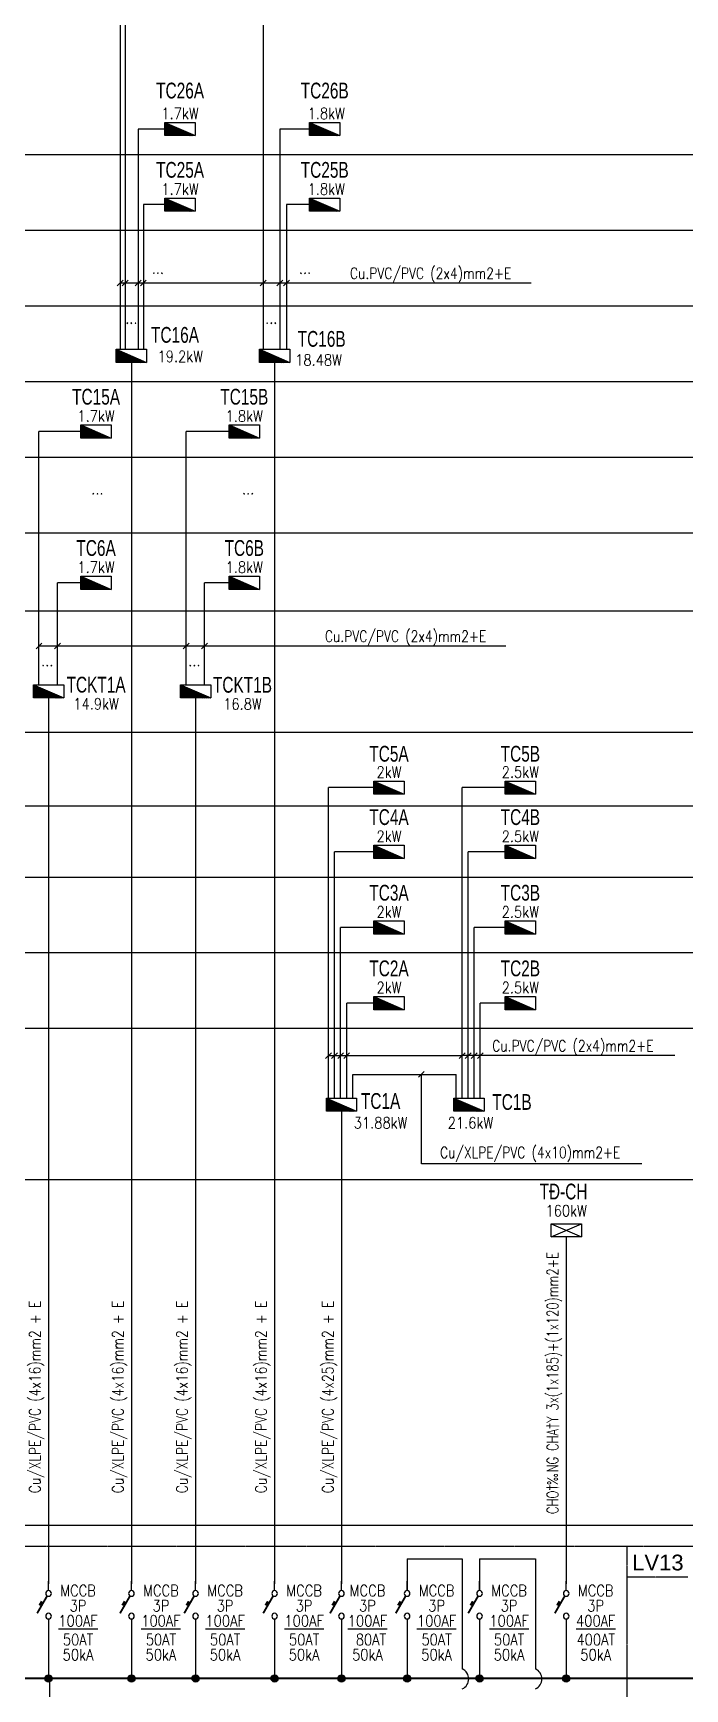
# Model space of a CAD drawing. Extents: x -5343388 to 7033982, y -486386 to 188356.
# Drawn here: x 763384 to 777860, y 121207 to 157987 of the extents above; entities that cross this region are included whole.
import ezdxf
from ezdxf.enums import TextEntityAlignment as Align

# ---------------------------------------------------------------- set-up
doc = ezdxf.new("R2010")
doc.units = 0
doc.header["$MEASUREMENT"] = 0
doc.linetypes.add('CENTER', pattern=[2, 1.25, -0.25, 0.25, -0.25])
for name, color, linetype in [('0-----E-equip', 2, 'Continuous'), ('0-----E-line', 4, 'Continuous'), ('0-----E-text', 3, 'Continuous'), ('TBD', 2, 'Continuous')]:
    doc.layers.add(name, color=color, linetype=linetype)
doc.layers.add('0---DT---TEXT', color=3, linetype='Continuous', lineweight=18)
doc.styles.add('ROMANS', font='romans.shx', dxfattribs={"width": 0.8, "height": 250, "bigfont": 'vns.shx'})
doc.styles.add('ROMANS1', font='ROMANS1.shx')
doc.styles.add('STYLE3', font='')
doc.styles.get('STYLE3').set_extended_font_data('.VnArialH')
doc.linetypes.add('ZIGZAG', pattern='A,0.0001,-0.2,[131,ltypeshp.shx,S=0.2,R=0,X=-0.2,Y=0],-0.4,[131,ltypeshp.shx,S=0.2,R=180,X=0.2,Y=0],-0.2', length=0.8001)

# ---------------------------------------------------------------- blocks, each defined once
blk = doc.blocks.new('di2')
at = {"layer": 'TBD'}
for p, q in [((0, 1000), (0, 1250)), ((0, 250), (0, 0))]:
    blk.add_line(p, q, dxfattribs=at)
for points, const_width in [([(-37, 390), (-302, 850)], 50), ([(-177, 533), (-239, 641)], 60)]:
    blk.add_lwpolyline(points, dxfattribs=dict(at, const_width=const_width))
for centre in [(0, 925), (0, 325)]:
    blk.add_circle(centre, 75, dxfattribs=at)
blk = doc.blocks.new('*X81')
at = {"color": 0}
for p, q in [((30675, 38842), (30681, 38848)), ((30675, 38816), (30699, 38840)), ((30675, 38789), (30717, 38831)), ((30675, 38763), (30736, 38823)), ((30675, 38736), (30754, 38815)), ((30675, 38710), (30773, 38807)), ((30675, 38683), (30791, 38799)), ((30675, 38656), (30810, 38791)), ((30675, 38630), (30828, 38783)), ((30675, 38603), (30847, 38775)), ((30675, 38577), (30865, 38767)), ((30675, 38550), (30883, 38759)), ((30675, 38524), (30902, 38751)), ((30678, 38500), (30920, 38743)), ((30704, 38500), (30939, 38735)), ((30731, 38500), (30957, 38727)), ((30757, 38500), (30976, 38718)), ((30784, 38500), (30994, 38710)), ((30810, 38500), (31013, 38702)), ((30837, 38500), (31031, 38694)), ((30863, 38500), (31049, 38686)), ((30890, 38500), (31068, 38678)), ((30916, 38500), (31086, 38670)), ((30943, 38500), (31105, 38662)), ((30969, 38500), (31123, 38654)), ((30996, 38500), (31142, 38646)), ((31022, 38500), (31160, 38638)), ((31049, 38500), (31179, 38630)), ((31075, 38500), (31197, 38622)), ((31102, 38500), (31215, 38614)), ((31128, 38500), (31234, 38605)), ((31155, 38500), (31252, 38597)), ((31181, 38500), (31271, 38589)), ((31208, 38500), (31289, 38581)), ((31234, 38500), (31308, 38573)), ((31261, 38500), (31326, 38565)), ((31288, 38500), (31345, 38557)), ((31314, 38500), (31363, 38549)), ((31341, 38500), (31381, 38541)), ((31367, 38500), (31400, 38533)), ((31394, 38500), (31418, 38525)), ((31420, 38500), (31437, 38517)), ((31447, 38500), (31455, 38509)), ((31473, 38500), (31474, 38501))]:
    blk.add_line(p, q, dxfattribs=at)
blk = doc.blocks.new('p2')
at = {"layer": 'TBD'}
for p, q in [((-400, 350), (400, 350)), ((-400, 350), (400, 0)), ((-400, 0), (-400, 350)), ((400, 0), (-400, 0)), ((400, 350), (400, 0))]:
    blk.add_line(p, q, dxfattribs=at)
blk.add_blockref('*X81', (-31075, -38500), dxfattribs=at)
blk = doc.blocks.new('p5')
at = {"layer": 'TBD'}
for p, q in [((-400, 175), (400, -175)), ((-400, 175), (400, 175)), ((-400, -175), (400, 175)), ((-400, -175), (-400, 175)), ((400, 175), (400, -175)), ((400, -175), (-400, -175))]:
    blk.add_line(p, q, dxfattribs=at)

msp = doc.modelspace()

# ---------------------------------------------------------------- hatches: boundary and pattern name
at = {"layer": '0-----E-line', "linetype": 'Continuous'}
h = msp.add_hatch(color=256, dxfattribs=at)
edge = h.paths.add_edge_path()
edge.add_arc((763726.65424, 121439.35937), 80.90172, 0, 360)
h = msp.add_hatch(color=256, dxfattribs=at)
edge = h.paths.add_edge_path()
edge.add_arc((765567.82589, 121439.35937), 80.90172, 0, 360)
h = msp.add_hatch(color=256, dxfattribs=at)
edge = h.paths.add_edge_path()
edge.add_arc((766992.90652, 121439.35937), 80.90172, 0, 360)
h = msp.add_hatch(color=256, dxfattribs=at)
edge = h.paths.add_edge_path()
edge.add_arc((768747.65665, 121439.35937), 80.90172, 0, 360)
h = msp.add_hatch(color=256, dxfattribs=at)
edge = h.paths.add_edge_path()
edge.add_arc((770232.49272, 121439.35937), 80.90172, 0, 360)
h = msp.add_hatch(color=256, dxfattribs=at)
edge = h.paths.add_edge_path()
edge.add_arc((771691.19965, 121439.35937), 80.90172, 0, 360)
h = msp.add_hatch(color=256, dxfattribs=at)
edge = h.paths.add_edge_path()
edge.add_arc((773300.72415, 121439.35937), 80.90172, 0, 360)
h = msp.add_hatch(color=256, dxfattribs=at)
edge = h.paths.add_edge_path()
edge.add_arc((775224.62818, 121439.35937), 80.90172, 0, 360)

# ---------------------------------------------------------------- linework, layer by layer
for p, q in [((710091.86551, 155289.42232), (801114.749, 155289.42232)), ((710091.86551, 153609.42232), (801114.749, 153609.42232)), ((710091.86551, 151929.42232), (801114.749, 151929.42232)), ((710091.86551, 150249.42232), (801114.749, 150249.42232)), ((710091.86551, 148569.42232), (801114.749, 148569.42232)), ((710091.86551, 146889.42232), (801114.749, 146889.42232)), ((710091.86551, 145151.57107), (801114.749, 145151.57107)), ((710091.86551, 142460.23625), (801114.749, 142460.23625)), ((710091.86551, 140818.91008), (801114.749, 140818.91008)), ((710091.86551, 139241.06127), (801114.749, 139241.06127)), ((710091.86551, 137561.06127), (801114.749, 137561.06127)), ((710091.86551, 135881.06127), (801114.749, 135881.06127)), ((710091.86551, 132521.06127), (801114.749, 132521.06127))]:
    msp.add_line(p, q)
at = {"color": 1, "linetype": 'CENTER', "ltscale": 10}
for p, q in [((718172.12655, 124376.4982), (800518.37009, 124376.4982)), ((776568.52572, 124376.4982), (776568.52572, 120863.26038)), ((777923.79407, 123684.99573), (776568.52572, 123684.99573))]:
    msp.add_line(p, q, dxfattribs=at)
at = {"color": 7, "linetype": 'ZIGZAG', "ltscale": 5}
msp.add_lwpolyline([(709718.74337, 124847.0789), (800883.96508, 124847.0789), (800883.96508, 98316.15715), (709718.74337, 98316.15715)], close=True, dxfattribs=at)
at = {"layer": '0-----E-line', "linetype": 'Continuous'}
for p, q in [((765315.33274, 162041.79817), (765315.33274, 150963.42232)), ((768495.1635, 162041.79817), (768495.1635, 150963.42232)), ((765430.59014, 160109.79817), (765429.55484, 150963.42232)), ((766312.56533, 155856.42232), (765718.11933, 155856.42232)), ((765718.11933, 155856.42232), (765718.11933, 150963.42232)), ((769524.93065, 155856.42232), (768862.20095, 155856.42232)), ((768862.20095, 155856.42232), (768862.20095, 150963.42232)), ((766312.56533, 154176.42232), (765832.34143, 154176.42232)), ((765832.34143, 154176.42232), (765832.34143, 150963.42232)), ((769524.93065, 154176.42232), (769012.1722, 154176.42232)), ((769012.1722, 154176.42232), (769012.1722, 150963.42232)), ((765567.82589, 150669.42232), (765567.82589, 123539.35937)), ((768747.65665, 150669.42232), (768747.65665, 123539.35937)), ((764446.42541, 149136.42232), (763513.51372, 149136.42232)), ((763513.51372, 143511.52297), (763513.51372, 149136.42232)), ((767738.24181, 149136.42232), (766781.52438, 149136.42232)), ((766781.52438, 143511.52297), (766781.52438, 149136.42232)), ((767738.24181, 149136.42232), (766992.90652, 149136.42232)), ((764446.42541, 145776.42232), (763924.04877, 145776.42232)), ((763924.04877, 143511.52297), (763924.04877, 145776.42232)), ((767738.24181, 145776.42232), (767192.05943, 145776.42232)), ((767192.05943, 143511.52297), (767192.05943, 145776.42232)), ((763726.65424, 143217.52297), (763726.65424, 123539.35937)), ((766992.90652, 143217.52297), (766992.90652, 123539.35937)), ((770952.26388, 141226.42058), (769945.33968, 141226.42058)), ((769945.33968, 134330.92605), (769945.33968, 141226.42058)), ((773870.21833, 141226.42058), (772913.14283, 141226.42058)), ((772913.14283, 134330.92605), (772913.14283, 141226.42058)), ((770952.26388, 139798.90867), (770079.77398, 139798.90867)), ((770079.77398, 134330.92605), (770079.77398, 139798.90867)), ((773870.21833, 139798.90867), (773047.57712, 139798.90867)), ((773047.57712, 134330.92605), (773047.57712, 139798.90867)), ((770952.26388, 138118.90867), (770214.20827, 138118.90867)), ((770214.20827, 134330.92605), (770214.20827, 138118.90867)), ((773870.21833, 138118.90867), (773182.01141, 138118.90867)), ((773182.01141, 134330.92605), (773182.01141, 138118.90867)), ((770952.26388, 136438.90867), (770348.64256, 136438.90867)), ((770348.64256, 134330.92605), (770348.64256, 136438.90867)), ((773870.21833, 136438.90867), (773316.44571, 136438.90867)), ((773316.44571, 134330.92605), (773316.44571, 136438.90867)), ((770483.07685, 134330.92605), (770483.07685, 134857.65291)), ((770483.07685, 134857.65291), (772778.70853, 134857.65291)), ((772778.70853, 134330.92605), (772778.70853, 134857.65291)), ((770232.49272, 134036.92605), (770232.49272, 123539.35937)), ((775224.62818, 131245.55477), (775224.62818, 123539.35937)), ((771691.19965, 124093.9775), (771691.19965, 123390.05343)), ((771691.19965, 124093.9775), (772916.92944, 124093.9775)), ((772916.92944, 124093.9775), (772916.92944, 121650.08518)), ((773300.72415, 124093.9775), (773300.72415, 123390.05343)), ((773300.72415, 124093.9775), (774542.35649, 124093.9775)), ((774542.35649, 124093.9775), (774542.35649, 121650.08518)), ((763726.65424, 122699.35937), (763726.65424, 121439.35937)), ((765567.82589, 122699.35937), (765567.82589, 121439.35937)), ((766992.90652, 122699.35937), (766992.90652, 121439.35937)), ((768747.65665, 122699.35937), (768747.65665, 121439.35937)), ((770232.49272, 122699.35937), (770232.49272, 121439.35937)), ((771691.19965, 122699.35937), (771691.19965, 121439.35937)), ((773300.72415, 122699.35937), (773300.72415, 121439.35937)), ((775224.62818, 122699.35937), (775224.62818, 121439.35937)), ((763755.61639, 114758.2705), (763755.61639, 121439.35937))]:
    msp.add_line(p, q, dxfattribs=at)
at = {"layer": '0-----E-line', "linetype": 'Continuous', "const_width": 42.46667}
msp.add_lwpolyline([(800026.0165, 121439.35937), (800026.0165, 121439.35937), (745131.42937, 121439.35937)], dxfattribs=at)
at = {"layer": '0-----E-line', "linetype": 'Continuous'}
for centre in [(763726.65424, 121439.35937), (765567.82589, 121439.35937), (766992.90652, 121439.35937), (768747.65665, 121439.35937), (770232.49272, 121439.35937), (771691.19965, 121439.35937), (773300.72415, 121439.35937), (775224.62818, 121439.35937)]:
    msp.add_circle(centre, 80.90172, dxfattribs=at)
for centre in [(772813.97506, 121428.49653), (774439.40211, 121428.49653)]:
    msp.add_arc(centre, 244.33816, 294.920495351, 65.079504649, dxfattribs=at)
at = {"layer": '0-----E-text', "color": 3}
for p, q in [((774445.1708, 152433.93953), (765315.33274, 152433.93953)), ((773881.44722, 144371.82674), (763513.51372, 144371.82674)), ((769945.33968, 135274.83729), (772913.14283, 135274.83729)), ((777638.91846, 135274.83729), (772913.14283, 135274.83729)), ((772007.75414, 132867.45026), (772007.75414, 134857.65291)), ((776901.61473, 132867.45026), (772007.75414, 132867.45026))]:
    msp.add_line(p, q, dxfattribs=at)
at = {"layer": '0---DT---TEXT'}
for p, q in [((765380.40006, 152497.1647), (765250.26541, 152370.71436)), ((765494.62216, 152497.1647), (765364.48751, 152370.71436)), ((765783.18666, 152497.1647), (765653.052, 152370.71436)), ((765897.40876, 152497.1647), (765767.2741, 152370.71436)), ((768560.23083, 152497.1647), (768430.09618, 152370.71436)), ((768927.26828, 152497.1647), (768797.13362, 152370.71436)), ((769077.23952, 152497.1647), (768947.10487, 152370.71436)), ((763578.58105, 144435.05192), (763448.44639, 144308.60157)), ((763989.1161, 144435.05192), (763858.98144, 144308.60157)), ((766846.5917, 144435.05192), (766716.45705, 144308.60157)), ((767257.12675, 144435.05192), (767126.9921, 144308.60157)), ((770010.40701, 135338.06246), (769880.27236, 135211.61212)), ((770144.8413, 135338.06246), (770014.70665, 135211.61212)), ((770279.2756, 135338.06246), (770149.14094, 135211.61212)), ((770413.70989, 135338.06246), (770283.57523, 135211.61212)), ((772978.21015, 135338.06246), (772848.0755, 135211.61212)), ((773112.64445, 135338.06246), (772982.50979, 135211.61212)), ((773247.07874, 135338.06246), (773116.94408, 135211.61212)), ((773381.51303, 135338.06246), (773251.37838, 135211.61212)), ((772072.82147, 134920.87808), (771942.68682, 134794.42774))]:
    msp.add_line(p, q, dxfattribs=at)

# ---------------------------------------------------------------- block references
at = {"layer": '0-----E-equip', "xscale": 0.840000000083819, "yscale": 0.840000000083819, "zscale": 0.840000000083819}
for name, p in [('p2', (766648.56533, 155709.42232)), ('p2', (769860.93065, 155709.42232)), ('p2', (766648.56533, 154029.42232)), ('p2', (769860.93065, 154029.42232)), ('p2', (765567.82589, 150669.42232)), ('p2', (768747.65665, 150669.42232)), ('p2', (764782.42541, 148989.42232)), ('p2', (768074.24181, 148989.42232)), ('p2', (764782.42541, 145629.42232)), ('p2', (768074.24181, 145629.42232)), ('p2', (763726.65424, 143217.52297)), ('p2', (766992.90652, 143217.52297)), ('p2', (771288.26388, 141079.42058)), ('p2', (774206.21833, 141079.42058)), ('p2', (771288.26388, 139651.90867)), ('p2', (774206.21833, 139651.90867)), ('p2', (771288.26388, 137971.90867)), ('p2', (774206.21833, 137971.90867)), ('p2', (771288.26388, 136291.90867)), ('p2', (774206.21833, 136291.90867)), ('p2', (770232.49272, 134036.92605)), ('p2', (773063.26764, 134036.92605)), ('p5', (775224.62818, 131392.55477))]:
    msp.add_blockref(name, p, dxfattribs=at)
at = {"layer": '0-----E-equip', "xscale": -0.840000000083819, "yscale": 0.8399999998509884, "zscale": 0.84, "rotation": 180}
for p in [(763726.65424, 123600.05343), (765567.82589, 123600.05343), (766992.90652, 123600.05343), (768747.65665, 123600.05343), (770232.49272, 123600.05343), (771691.19965, 123600.05343), (773300.72415, 123600.05343), (775224.62818, 123600.05343)]:
    msp.add_blockref('di2', p, dxfattribs=at)

# ---------------------------------------------------------------- texts
at = {"layer": '0-----E-text', "color": 6, "style": 'STYLE3', "width": 0.7}
for s, p in [('tC26A', (766648.56533, 156535.86872)), ('tC26B', (769860.93065, 156535.86872)), ('tC25A', (766648.56533, 154774.28351)), ('tC25B', (769860.93065, 154774.28351)), ('tC16A', (766535.79401, 151108.7772)), ('tC16B', (769792.87662, 151019.74856)), ('tC15A', (764782.42541, 149734.28351)), ('tC15B', (768074.24181, 149734.28351)), ('tC6A', (764782.42541, 146374.28351)), ('tC6B', (768074.24181, 146374.28351)), ('tCKT1A', (764782.42541, 143338.26653)), ('tCKT1B', (768033.91848, 143335.69117)), ('tC5A', (771288.26388, 141803.65172)), ('tC5B', (774206.21833, 141803.65172)), ('tC4A', (771288.26388, 140396.76986)), ('tC4B', (774206.21833, 140396.76986)), ('tC3A', (771288.26388, 138716.76986)), ('tC3B', (774206.21833, 138716.76986)), ('tC2A', (771288.26388, 137036.76986)), ('tC2B', (774206.21833, 137036.76986)), ('tC1A', (771102.16035, 134091.27404)), ('tC1B', (774020.1148, 134068.99518)), ('t®-ch', (775163.6502, 132079.80552))]:
    msp.add_text(s, height=350, dxfattribs=at).set_placement(p, align=Align.CENTER)
at = {"layer": '0-----E-text', "style": 'ROMANS', "width": 0.85}
for s, p in [('1.7kW', (766648.56533, 156202.28351)), ('1.8kW', (769895.64545, 156202.28351)), ('1.7kW', (766648.56533, 154522.28351)), ('1.8kW', (769895.64545, 154522.28351)), ('19.2kW', (766652.55525, 150805.85948)), ('18.48W', (769723.49694, 150725.10804)), ('1.7kW', (764782.42541, 149482.28351)), ('1.8kW', (768074.24181, 149482.28351)), ('1.7kW', (764782.42541, 146122.28351)), ('1.8kW', (768074.24181, 146122.28351)), ('14.9kW', (764782.42541, 143086.26653)), ('16.8W', (768033.91848, 143083.69117)), ('2kW', (771288.26388, 141572.28177)), ('2.5kW', (774206.21833, 141572.28177)), ('2kW', (771288.26388, 140144.76986)), ('2.5kW', (774206.21833, 140144.76986)), ('2kW', (771288.26388, 138464.76986)), ('2.5kW', (774206.21833, 138464.76986)), ('2kW', (771288.26388, 136784.76986)), ('2.5kW', (774206.21833, 136784.76986)), ('31.88kW', (771102.16035, 133780.76471)), ('21.6kW', (773098.79593, 133779.51992)), ('160kW', (775224.62818, 131827.80552)), ('MCCB', (764381.84925, 123390.00548)), ('MCCB', (766223.0209, 123390.00548)), ('MCCB', (767648.10154, 123390.00548)), ('MCCB', (769402.85167, 123390.00548)), ('MCCB', (770810.64881, 123390.00548)), ('MCCB', (772346.39466, 123390.00548)), ('MCCB', (773955.91916, 123390.00548)), ('MCCB', (775879.8232, 123390.00548)), ('3P', (764381.84925, 123054.00548)), ('3P', (766223.0209, 123054.00548)), ('3P', (767648.10154, 123054.00548)), ('3P', (769402.85167, 123054.00548)), ('3P', (770810.64881, 123054.00548)), ('3P', (772346.39466, 123054.00548)), ('3P', (773955.91916, 123054.00548)), ('3P', (775879.8232, 123054.00548)), ('%%U100AF', (764381.84925, 122718.00548)), ('%%U100AF', (766223.0209, 122718.00548)), ('%%U100AF', (767648.10154, 122718.00548)), ('%%U100AF', (769402.85167, 122718.00548)), ('%%U100AF', (770810.64881, 122718.00548)), ('%%U100AF', (772346.39466, 122718.00548)), ('%%U100AF', (773955.91916, 122718.00548)), ('%%U400AF', (775879.8232, 122718.00548)), ('50AT', (764381.84925, 122302.00548)), ('50AT', (766223.0209, 122302.00548)), ('50AT', (767648.10154, 122302.00548)), ('50AT', (769402.85167, 122302.00548)), ('80AT', (770887.68773, 122302.00548)), ('50AT', (772346.39466, 122302.00548)), ('50AT', (773955.91916, 122302.00548)), ('400AT', (775879.8232, 122302.00548)), ('50kA', (764381.84925, 121966.00548)), ('50kA', (766223.0209, 121966.00548)), ('50kA', (767648.10154, 121966.00548)), ('50kA', (769402.85167, 121966.00548)), ('50kA', (770810.64881, 121966.00548)), ('50kA', (772346.39466, 121966.00548)), ('50kA', (773955.91916, 121966.00548)), ('50kA', (775879.8232, 121966.00548))]:
    msp.add_text(s, height=250, dxfattribs=at).set_placement(p, align=Align.MIDDLE_CENTER)
at = {"layer": '0-----E-text', "style": 'ROMANS1', "width": 0.85}
for p in [(766018.55509, 152640.00528), (769287.41813, 152640.00528), (765429.55484, 151531.44326), (768536.78492, 151531.44326), (764675.26226, 147742.82391), (768023.57638, 147742.82391), (763561.50961, 143923.87453), (766829.52027, 143923.87453)]:
    msp.add_text('...', height=250, dxfattribs=at).set_placement(p)
at = {"layer": '0-----E-text', "color": 3, "style": 'ROMANS1', "width": 0.8}
for s, p in [('Cu.PVC/PVC (2x4)mm2+E', (770421.32986, 152526.28057)), ('Cu.PVC/PVC (2x4)mm2+E', (769865.60032, 144464.16779)), ('Cu.PVC/PVC (2x4)mm2+E', (773580.67865, 135365.50865)), ('Cu/XLPE/PVC (4x10)mm2+E', (772422.79005, 132997.8893))]:
    msp.add_text(s, height=250, dxfattribs=at).set_placement(p)
at = {"layer": '0-----E-text'}
for s, style, width, p in [('CHO†‰NG CHA†Y 3x(1x185)+(1x120)mm2+E', 'ROMANS1', 0.75, (775046.43539, 127999.20335)), ('Cu/XLPE/PVC (4x16)mm2 + E', 'ROMANS', 0.8, (763548.46145, 127691.83133)), ('Cu/XLPE/PVC (4x16)mm2 + E', 'ROMANS', 0.8, (765389.63309, 127691.83133)), ('Cu/XLPE/PVC (4x16)mm2 + E', 'ROMANS', 0.8, (766814.71373, 127691.83133)), ('Cu/XLPE/PVC (4x16)mm2 + E', 'ROMANS', 0.8, (768569.46386, 127691.83133)), ('Cu/XLPE/PVC (4x25)mm2 + E', 'ROMANS', 0.8, (770054.29992, 127691.83133))]:
    msp.add_text(s, height=250, rotation=90, dxfattribs=dict(at, style=style, width=width)).set_placement(p, align=Align.CENTER)
at = {"layer": '0-----E-text', "color": 6, "style": 'STYLE3'}
msp.add_text('LV13', height=350, dxfattribs=at).set_placement((777260.62295, 124014.1232), align=Align.MIDDLE)

doc.saveas('drawing.dxf')
